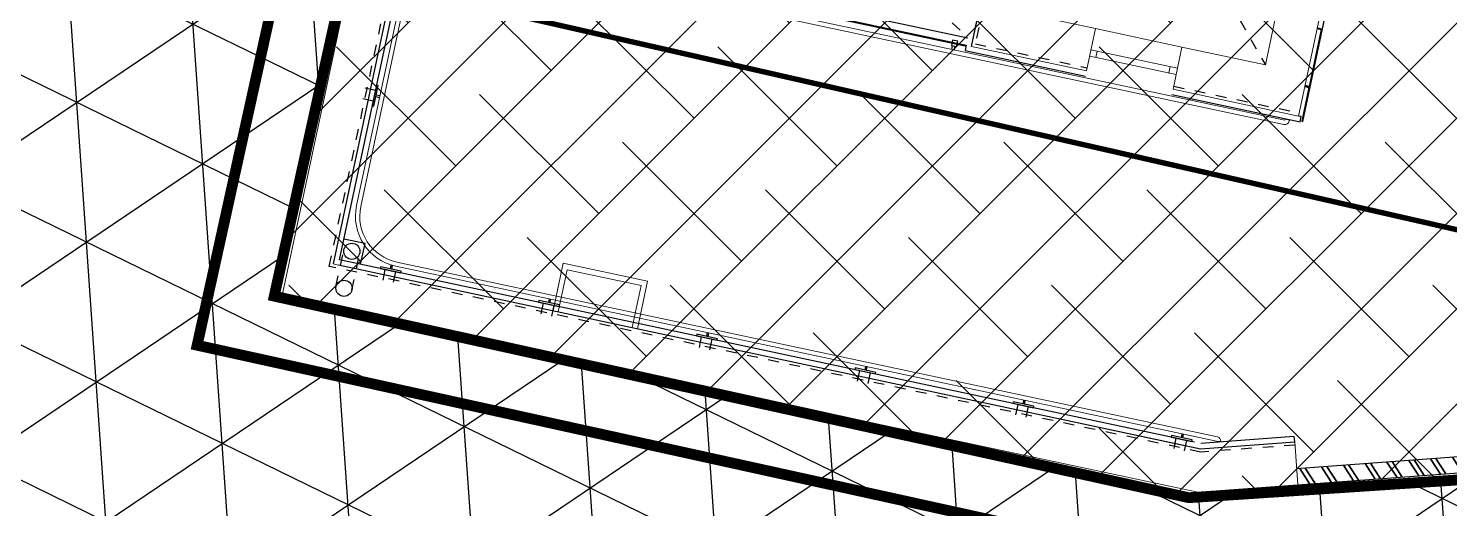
# Model space of a CAD drawing. Header units: millimetres. Extents: x 50357 to 985146, y 723188 to 1803594.
# Drawn here: x 829697.37 to 829710.54, y 818128.4 to 818132.85 of the extents above; entities that cross this region are included whole.
import ezdxf

# ---------------------------------------------------------------- set-up
doc = ezdxf.new("R2010")
doc.units = ezdxf.units.MM
doc.header["$LTSCALE"] = 3
doc.header["$MEASUREMENT"] = 0
for name, pattern in [('DASHED', [19.05, 12.7, -6.35]), ('DASHED2', [0.375, 0.25, -0.125]), ('Grid Line', [22.225, 12.7, -3.175, 3.175, -3.175]), ('Member Hidden', [4.5, 2.5, -2]), ('Stair Hidden', [2.5, 1.5, -1])]:
    doc.linetypes.add(name, pattern=pattern)
doc.layers.add('-Excluded area line', color=7, linetype='DASHED2', lineweight=40)
doc.layers.add('A-DETL-MBND', color=5, linetype='Continuous', lineweight=13)
for name, color, linetype in [('-Section line', 7, 'Continuous'), ('A-DRAIN', 7, 'Continuous'), ('A-FLOR-BALUSTRADE', 7, 'Continuous'), ('A-FLOR-HRAL_FIX', 7, 'Continuous'), ('ADS060_1', 7, 'Continuous'), ('ADS230_O', 7, 'Member Hidden'), ('ADS240__', 7, 'Continuous'), ('ADS280_R', 7, 'Member Hidden'), ('UAJ-00XREF', 7, 'Continuous')]:
    doc.layers.add(name, color=color, linetype=linetype)
for name, color, linetype, lineweight, true_color in [('-Surrender Hatch in Pink', 7, 'Continuous', 40, 0xffc2c2), ('-Surrender line', 7, 'Continuous', 40, 0xff7575), ('A-FLOR-HRAL', 7, 'Continuous', 13, 0x6e6e6e), ('A-WALL', 7, 'Continuous', 13, 0x6e6e6e), ('ADS060', 7, 'Continuous', 35, 0x6e6e6e), ('ADS280_BConcrete', 7, 'Continuous', 13, 0x6e6e6e), ('ADS280_S', 7, 'Continuous', 13, 0x6e6e6e), ('I-WALL', 7, 'Continuous', 25, 0x6e6e6e)]:
    doc.layers.add(name, color=color, linetype=linetype, lineweight=lineweight, true_color=true_color)

# ---------------------------------------------------------------- blocks, each defined once
blk = doc.blocks.new('Handrail Fix')
at = {"layer": 'A-FLOR-HRAL_FIX'}
for p, q in [((-50, 100), (-50, 0)), ((50, 100), (50, 0)), ((-8, -15), (-8, -50)), ((7, -50), (7, -15))]:
    blk.add_line(p, q, dxfattribs=at)
blk.add_lwpolyline([(98, 0), (-98, 0), (-98, -15), (98, -15)], close=True, dxfattribs=at)
blk = doc.blocks.new('Handrail Fix_1')
at = {"layer": 'A-FLOR-HRAL_FIX'}
for p, q in [((-13, 35), (-13, 0)), ((12, 35), (12, 0))]:
    blk.add_line(p, q, dxfattribs=at)
blk.add_lwpolyline([(-25, 0), (25, 0), (25, -50), (-25, -50)], close=True, dxfattribs=at)
blk = doc.blocks.new('3A35X-MAGP-P-LD-00-0')
at = {"layer": 'ADS060'}
for points in [[(834533767, 818147130), (834533757, 818147132), (834533503, 818145939), (834533513, 818145937)], [(834533686, 818146800), (834533647, 818146808), (834533645, 818146798), (834533684, 818146790)], [(834533572, 818146262), (834533533, 818146270), (834533531, 818146260), (834533570, 818146252)]]:
    blk.add_hatch(color=256, dxfattribs=at).paths.add_polyline_path(points, flags=0)
h = blk.add_hatch(dxfattribs=at)
h.set_pattern_fill('FP_2', color=256, angle=77.9987, style=0, pattern_type=2)
h.set_pattern_definition([(122.9987, (835227515.28, 818096118.43), (-149.117824, -96.833437), []), (122.9987, (835227328.94, 818096158.05), (-149.117824, -96.833437), [])])
h.paths.add_polyline_path([(834539311, 818143004), (834539300, 818143153), (834533457, 818142717), (834533469, 818142567), (834537190, 818142845)], flags=0)
at = {"layer": 'A-DETL-MBND'}
for p, q in [((834531548, 818146600), (834532350, 818146429)), ((834531536, 818146541), (834532338, 818146371)), ((834531594, 818146529), (834531607, 818146588)), ((834532269, 818146385), (834532282, 818146444))]:
    blk.add_line(p, q, dxfattribs=at)
blk.add_lwpolyline([(834526693, 818144559), (834526609, 818144168), (834526561, 818144178), (834526654, 818144619), (834527437, 818144452), (834527343, 818144012), (834527294, 818144022), (834527377, 818144414)], close=True, dxfattribs=at)
at = {"layer": 'A-DRAIN'}
for p, q in [((834524817, 818144800), (834524621, 818144842)), ((834524776, 818144609), (834524817, 818144800))]:
    blk.add_line(p, q, dxfattribs=at)
at = {"layer": 'A-DRAIN', "linetype": 'Stair Hidden'}
for p, q in [((834524548, 818144402), (834524621, 818144745)), ((834524695, 818144370), (834524768, 818144713))]:
    blk.add_line(p, q, dxfattribs=at)
at = {"layer": 'A-DRAIN'}
for centre in [(834524695, 818144729), (834524622, 818144386)]:
    blk.add_circle(centre, 75, dxfattribs=at)
at = {"layer": 'A-FLOR-BALUSTRADE', "const_width": 18}
blk.add_lwpolyline([(834530390, 818146637), (834527642, 818147221), (834528542, 818151456), (834528885, 818151383), (834528337, 818148809)], dxfattribs=at)
at = {"layer": 'A-FLOR-HRAL'}
for p, q in [((834526538, 818153618), (834524739, 818145153)), ((834524778, 818145145), (834526577, 818153610)), ((834533338, 818145908), (834527601, 818147127)), ((834533347, 818145947), (834527610, 818147166)), ((834533349, 818145957), (834533347, 818145947)), ((834533349, 818145957), (834533388, 818145948)), ((834533388, 818145948), (834533386, 818145938)), ((834532723, 818143012), (834525113, 818144629)), ((834525104, 818144590), (834532714, 818142972)), ((834532726, 818142968), (834532754, 818142970))]:
    blk.add_line(p, q, dxfattribs=at)
for centre, radius, start, end in [((834533347, 818145947), 40, 257.9987, 347.9987), ((834525203, 818145055), 475, 167.9987, 257.9987), ((834525203, 818145055), 435, 167.9987, 257.9987), ((834532706, 818142933), 40, 60.3275, 77.9987), ((834532714, 818142972), 40, 356.7818, 77.9987)]:
    blk.add_arc(centre, radius, start, end, dxfattribs=at)
at = {"layer": 'A-WALL'}
for p, q in [((834533647, 818146808), (834533645, 818146798)), ((834533531, 818146260), (834533533, 818146270)), ((834533533, 818146270), (834533531, 818146260)), ((834524521, 818144612), (834524570, 818144601))]:
    blk.add_line(p, q, dxfattribs=at)
at = {"layer": 'ADS060_1'}
for p, q in [((834526559, 818154196), (834524521, 818144612)), ((834530440, 818146631), (834531803, 818153042)), ((834524580, 818144650), (834525522, 818149077)), ((834530391, 818146641), (834530381, 818146592)), ((834530381, 818146592), (834531496, 818146355)), ((834532298, 818146185), (834533487, 818145932)), ((834533497, 818145981), (834533473, 818145986)), ((834533487, 818145932), (834533497, 818145981)), ((834532510, 818142964), (834524580, 818144650)), ((834524570, 818144602), (834532566, 818142901)), ((834532566, 818142901), (834533439, 818142966)), ((834533435, 818143016), (834532569, 818142951)), ((834533439, 818142966), (834533435, 818143016))]:
    blk.add_line(p, q, dxfattribs=at)
at = {"layer": 'ADS230_O'}
for p, q in [((834531456, 818149483), (834533165, 818146461)), ((834528261, 818148809), (834530406, 818146710))]:
    blk.add_line(p, q, dxfattribs=at)
at = {"layer": 'ADS240__'}
blk.add_line((834527731, 818147279), (834530406, 818146710), dxfattribs=at)
at = {"layer": 'ADS280_BConcrete'}
blk.add_line((834532392, 818146625), (834531590, 818146796), dxfattribs=at)
at = {"layer": 'ADS280_R'}
for p, q in [((834524486, 818144589), (834526535, 818154232)), ((834531839, 818153065), (834530476, 818146654)), ((834530476, 818146654), (834531513, 818146434)), ((834532315, 818146263), (834533479, 818146016)), ((834532567, 818142871), (834524486, 818144589)), ((834533441, 818142936), (834532567, 818142871))]:
    blk.add_line(p, q, dxfattribs=at)
at = {"layer": 'ADS280_S'}
for p, q in [((834526251, 818154673), (834524047, 818144304)), ((834524521, 818144612), (834526559, 818154196)), ((834531803, 818153042), (834530440, 818146631)), ((834533300, 818147097), (834533165, 818146461)), ((834533473, 818145986), (834533691, 818147014)), ((834531590, 818146796), (834530915, 818146939)), ((834531507, 818146404), (834531590, 818146796)), ((834530440, 818146631), (834531507, 818146404)), ((834532392, 818146625), (834532309, 818146234)), ((834533165, 818146461), (834532392, 818146625)), ((834532309, 818146234), (834533473, 818145986)), ((834532569, 818142901), (834524570, 818144601)), ((834524047, 818144304), (834524438, 818144221)), ((834524438, 818144221), (834532541, 818142498)), ((834533439, 818142966), (834532569, 818142901)), ((834533469, 818142567), (834533439, 818142966)), ((834532541, 818142498), (834533469, 818142567))]:
    blk.add_line(p, q, dxfattribs=at)
at = {"layer": 'I-WALL'}
for p, q in [((834533513, 818145937), (834533767, 818147130)), ((834533684, 818146790), (834533572, 818146262)), ((834533645, 818146798), (834533684, 818146790)), ((834533570, 818146252), (834533503, 818145939)), ((834533531, 818146260), (834533570, 818146252)), ((834533572, 818146262), (834533533, 818146270)), ((834533503, 818145939), (834533513, 818145937)), ((834539300, 818143153), (834533457, 818142717)), ((834533469, 818142567), (834539311, 818143004))]:
    blk.add_line(p, q, dxfattribs=at)
at = {"layer": 'A-FLOR-HRAL_FIX', "xscale": -1, "rotation": 167.9987000210751}
blk.add_blockref('Handrail Fix_1', (834530278, 818146635), dxfattribs=at)
at = {"layer": 'A-FLOR-HRAL_FIX'}
for p, rotation in [((834524904, 818146174), 77.9987000004271), ((834525054, 818144550), 167.9986999993509), ((834526521, 818144238), 167.9986999993509), ((834527988, 818143926), 167.9986999993509), ((834529455, 818143614), 167.9986999993509), ((834530922, 818143302), 167.9986999993509), ((834532390, 818142990), 167.9986999993509)]:
    blk.add_blockref('Handrail Fix', p, dxfattribs=dict(at, rotation=rotation))

msp = doc.modelspace()

# ---------------------------------------------------------------- hatches: boundary and pattern name
h = msp.add_hatch()
h.set_pattern_fill('NET3', color=256, scale=9)
h.set_pattern_definition([(273.9989, (830404.9786, 818244.1101), (1.122261, 0.0784547), []), (333.9989, (830404.9786, 818244.1101), (0.4931868, 1.0111339), []), (33.9989, (830404.9786, 818244.1101), (-0.6290742, 0.9326793), [])])
edge = h.paths.add_edge_path()
edge.add_arc((829734.1247, 818255.0253), 117.4715, 237.761019, 253.81498)
edge.add_line((829701.3807, 818142.2096), (829701.2049, 818141.3943))
edge.add_line((829701.2049, 818141.3943), (829702.0459, 818141.2668))
edge.add_line((829702.0459, 818141.2668), (829699.6453, 818130.3721))
edge.add_line((829699.6453, 818130.3721), (829708.1263, 818128.5034))
edge.add_line((829708.1263, 818128.5034), (829715.9478, 818129.0234))
edge.add_line((829715.9478, 818129.0234), (829716.2751, 818129.4894))
edge.add_line((829716.2751, 818129.4894), (829717.0285, 818119.314))
edge.add_line((829717.0285, 818119.314), (829710.5492, 818118.8337))
edge.add_line((829710.5492, 818118.8337), (829710.9721, 818113.1293))
edge.add_line((829710.9721, 818113.1293), (829713.1213, 818113.2886))
edge.add_line((829713.1213, 818113.2886), (829713.2501, 818111.5512))
edge.add_line((829713.2501, 818111.5512), (829717.5795, 818111.8722))
edge.add_line((829717.5795, 818111.8722), (829719.0283, 818092.3044))
edge.add_line((829719.0283, 818092.3044), (829676.0796, 818089.121))
edge.add_line((829676.0796, 818089.121), (829674.1781, 818115.453))
edge.add_line((829674.1781, 818115.453), (829686.1375, 818116.3397))
edge.add_line((829686.1375, 818116.3397), (829685.6707, 818122.6364))
edge.add_line((829685.6707, 818122.6364), (829673.7174, 818121.7503))
edge.add_line((829673.7174, 818121.7503), (829673.3243, 818127.0534))
edge.add_line((829673.3243, 818127.0534), (829673.5753, 818127.0719))
edge.add_line((829673.5753, 818127.0719), (829671.4593, 818155.6643))
h = msp.add_hatch()
h.set_pattern_fill('ANSI38', color=256, scale=5)
h.set_pattern_definition([(45, (-4824.32776, -13.9475), (-0.44194173824, 0.44194173824), []), (135, (-4824.32776, -13.9475), (-1.32582521472, 0.44194173824), [1.5625, -0.9375])])
edge = h.paths.add_edge_path()
edge.add_line((829715.4157, 818138.3209), (829702.0459, 818141.2668))
edge.add_line((829702.0459, 818141.2668), (829699.6453, 818130.3721))
edge.add_line((829699.6453, 818130.3721), (829708.1263, 818128.5034))
edge.add_line((829708.1263, 818128.5034), (829716.0545, 818129.0266))
edge.add_line((829716.0545, 818129.0266), (829716.1161, 818128.1447))
edge.add_line((829716.1161, 818128.1447), (829718.1731, 818098.7185))
edge.add_line((829718.1731, 818098.7185), (829740.8339, 818100.3026))
edge.add_line((829740.8339, 818100.3026), (829738.9594, 818127.118))
edge.add_line((829738.9594, 818127.118), (829738.3314, 818133.9337))
edge.add_line((829738.3314, 818133.9337), (829737.0281, 818133.9318))
edge.add_arc((829736.9729, 818132.9749), 0.9586, 86.69842, 171.70876)
edge.add_line((829736.0243, 818133.1131), (829735.0327, 818124.0448))
edge.add_line((829735.0327, 818124.0448), (829729.4151, 818123.5725))
edge.add_line((829729.4151, 818123.5725), (829729.5558, 818122.6319))
edge.add_line((829729.5558, 818122.6319), (829726.2571, 818122.5078))
edge.add_line((829726.2571, 818122.5078), (829726.0903, 818123.3884))
edge.add_line((829726.0903, 818123.3884), (829721.3794, 818123.2096))
edge.add_line((829721.3794, 818123.2096), (829719.4982, 818134.7422))
edge.add_line((829719.4982, 818134.7422), (829718.3434, 818135.3463))
edge.add_line((829718.3434, 818135.3463), (829717.0584, 818135.2569))
edge.add_line((829717.0584, 818135.2569), (829716.2516, 818134.8563))
edge.add_line((829716.2516, 818134.8563), (829716.0446, 818134.0174))
edge.add_line((829716.0446, 818134.0174), (829715.6671, 818133.9577))
edge.add_line((829715.6671, 818133.9577), (829715.4157, 818138.3209))

# ---------------------------------------------------------------- linework, layer by layer
at = {"layer": '-Excluded area line', "ltscale": 100, "const_width": 0.1, "flags": 128}
msp.add_lwpolyline([(829716.0545, 818129.0266), (829715.4157, 818138.3209), (829702.0459, 818141.2668), (829699.6453, 818130.3721), (829708.1263, 818128.5034)], close=True, dxfattribs=at)
at = {"layer": '-Surrender Hatch in Pink'}
for points in [[(829716.1161, 818128.1447), (829709.1867, 818127.6603), (829698.9305, 818129.9169), (829703.8595, 818152.2863)], [(829716.0545, 818129.0266), (829708.1263, 818128.5034), (829699.6453, 818130.3721), (829702.0459, 818141.2668), (829715.4157, 818138.3209)]]:
    msp.add_lwpolyline(points, dxfattribs=at)
at = {"layer": '-Surrender line', "linetype": 'DASHED', "const_width": 0.1}
msp.add_lwpolyline([(829714.6189, 818149.536), (829709.3696, 818150.8434, -0.0152281), (829703.8595, 818152.2863), (829698.9305, 818129.9169), (829709.1867, 818127.6603), (829716.1161, 818128.1447), (829716.0545, 818129.0266), (829708.1263, 818128.5034), (829699.6453, 818130.3721), (829702.0459, 818141.2668), (829715.4157, 818138.3209)], format="xyb", close=True, dxfattribs=at)

# ---------------------------------------------------------------- next in the draw order: block references
at = {"layer": 'UAJ-00XREF', "ltscale": 0.5, "xscale": 0.0009999999999999998, "yscale": 0.0009999999999999998, "zscale": 0.0009999999999999998, "rotation": 359.9752874263863}
msp.add_blockref('3A35X-MAGP-P-LD-00-0', (-5177.1309, 346.0788, -0.0001), dxfattribs=at)

# ---------------------------------------------------------------- next in the draw order: linework, layer by layer
at = {"layer": '-Section line', "linetype": 'Grid Line', "ltscale": 2, "const_width": 0.05, "flags": 128}
msp.add_lwpolyline([(829698.3021, 818133.7918), (829711.2443, 818130.844), (829740.6604, 818132.9003)], dxfattribs=at)

doc.saveas('drawing.dxf')
